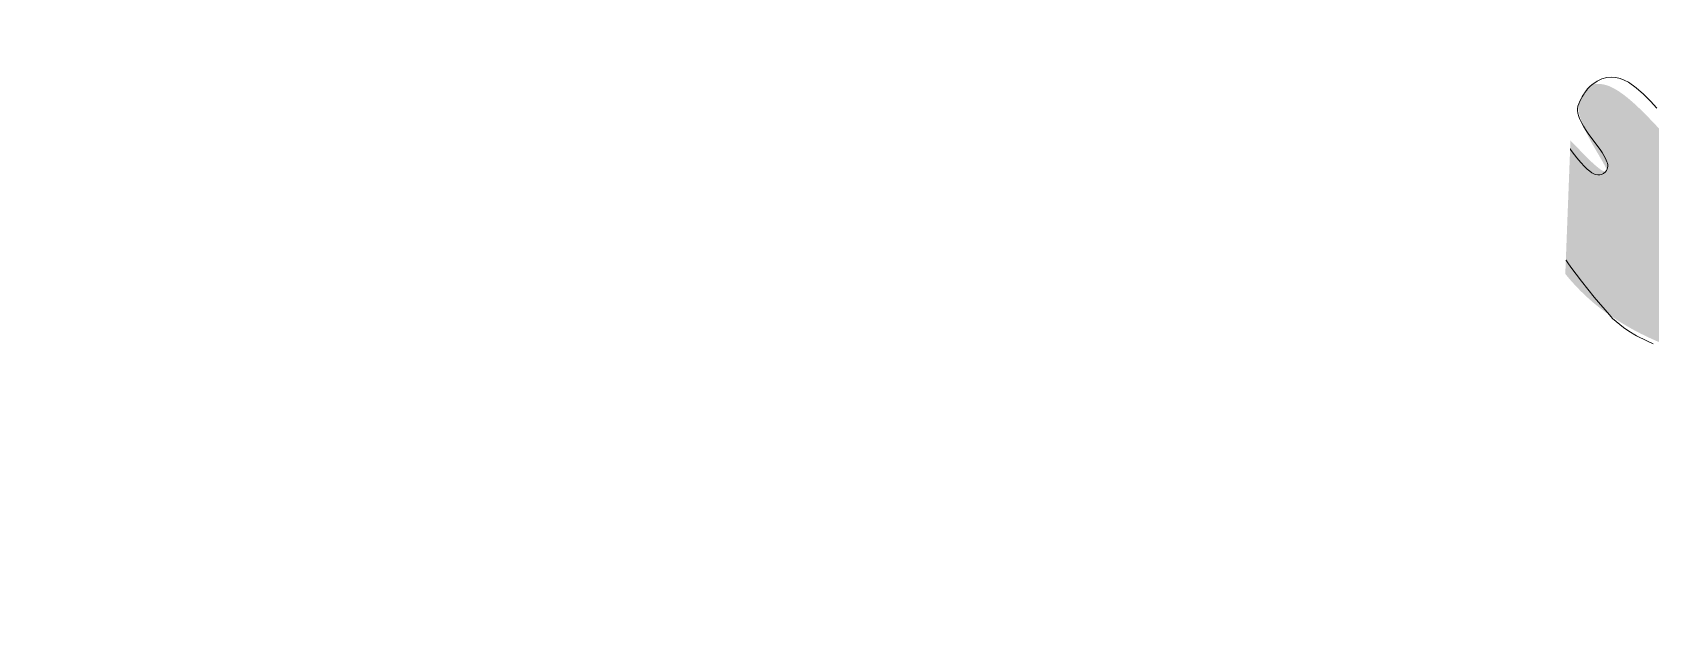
# Model space of a CAD drawing. Header units: millimetres. Extents: x 32078 to 83548, y -4690 to 56252.
# Drawn here: x 79489 to 80125, y 3715 to 3948 of the extents above; entities that cross this region are included whole.
import ezdxf

# ---------------------------------------------------------------- set-up
doc = ezdxf.new("R2010")
doc.units = ezdxf.units.MM
doc.header["$MEASUREMENT"] = 0
for name, color, linetype, lineweight in [('FURN-FREE', 1, 'Continuous', 0), ('PRES-FILL', 7, 'Continuous', 0), ('PRES-PEOP', 42, 'Continuous', 0)]:
    doc.layers.add(name, color=color, linetype=linetype, lineweight=lineweight)

# ---------------------------------------------------------------- blocks, each defined once
blk = doc.blocks.new('*U121')
at = {"layer": 'PRES-FILL', "linetype": 'ByBlock', "lineweight": -2}
h = blk.add_hatch(color=0, dxfattribs=at)
edge = h.paths.add_edge_path(flags=16)
edge.add_spline(control_points=[(-87.07831214771431, -291.074455210568), (-88.89239608471689, -288.4548494400733), (-89.38684500839736, -283.2889002702796), (-89.4902516683942, -277.4036297992643)], knot_values=[0, 0, 0, 0, 1, 1, 1, 1], degree=3, periodic=0)
edge.add_spline(control_points=[(-89.4902516683942, -277.4036297992643), (-94.07544578360103, -264.297846913767), (-102.2647964179341, -248.1244687475628), (-94.97166972406558, -247.5728208029395), (-87.95137615264684, -247.0418098000227), (-89.72454525636567, -264.0690811901732), (-89.4902516683942, -277.4036297992643)], knot_values=[0, 0, 0, 0, 0.5095306753181346, 0.5095306753181346, 0.5095306753181346, 1, 1, 1, 1], degree=3, periodic=0)
edge.add_spline(control_points=[(-89.4902516683942, -277.4036297992643), (-87.52906642857124, -283.0092524417923), (-86.22724547806138, -288.0536722698744), (-87.07831214771431, -291.074455210568)], knot_values=[0, 0, 0, 0, 1, 1, 1, 1], degree=3, periodic=0)
edge.add_spline(control_points=[(-87.07831214771431, -291.074455210568), (-85.95999222937098, -292.6893514408293), (-84.34017201393726, -293.3365619410324), (-82.00130538469239, -292.5880610099775), (-63.59383381524822, -286.6971694839522), (-44.85866232329863, -280.6748171649087), (-26.44999149462092, -274.1039725800074), (-3.977330236477428, -266.0825154139457), (18.35495155211538, -258.1142490278435), (40.76494914462091, -249.8098054021902), (62.09082103249966, -241.9071048271435), (84.02545566084154, -234.3002088238209), (102.036338375372, -220.2868875461572), (117.4488240068895, -208.2952424799078), (129.9151441368595, -193.2241611071513), (142.6432244093739, -178.5923170648311), (163.0005941387935, -155.1900558744019), (182.8546414146113, -131.3060623629208), (203.2343677893368, -107.9247166533969), (213.1979345754662, -96.49367016924225), (224.2374659781781, -86.03110257816297), (234.336419344676, -74.70105654421786), (246.7178919629514, -60.8102453242609), (254.7748833751684, -44.37492258181737), (259.7027346673858, -25.00474835186469), (268.8092894337606, 10.790883861162), (269.3557246566488, 46.90065336134285), (252.6851600430236, 77.86553913385433), (241.2536237630557, 99.09914599222975), (227.3397290832945, 117.7993371364064), (211.966218272064, 135.6688070436285), (198.2174307192763, 151.6497725143636), (184.4468728898064, 167.5986870605047), (170.5998475073284, 183.493856690744), (153.87051506016, 202.6976618187982), (137.0851828110317, 221.9010084819674), (119.8497930294398, 240.5959913312327), (106.8232585273217, 254.725688552513), (88.3860189729603, 262.3861756959013), (71.07116077229148, 271.4910562303485), (49.31172820177744, 282.9330808634259), (28.25311481849349, 292.6512301065959), (3.265834411577089, 297.327335357113), (-21.50146026014409, 301.9622726039452), (-44.73838342509407, 298.5593976669188), (-68.35236469296797, 290.7234910957632), (-91.13489496562397, 283.1634876956887), (-111.8712580557476, 273.757788462317), (-130.4584782136517, 259.7759117501773), (-157.4580053185928, 239.4660399102067), (-182.7918153615465, 217.5136692575179), (-207.6003872519213, 194.9019255928797), (-226.2076064091088, 177.9423975816535), (-243.9963418850384, 159.9594654293687), (-260.3465887236234, 140.7443127180013), (-265.3696622714924, 134.841091423732), (-270.0630620164884, 127.4894450132851), (-269.8281436665711, 119.5425549639112), (-269.0001458406769, 91.53279035794549), (-265.0361819725513, 65.12352676320006), (-263.1618364924361, 37.95410509096109), (-261.1843437510834, 9.289520726684714), (-260.2340487209731, -19.56111516155215), (-257.9202655614936, -48.25189084419253), (-257.6397211215808, -51.73062547015434), (-254.9934591090132, -54.59069810861547), (-254.183716304964, -58.03427320504125), (-253.3515663618309, -61.57313863994932), (-253.2291796873178, -65.17489315882995), (-253.4760670082032, -68.77246832678065), (-254.4084206014377, -82.35847235090478), (-267.5626279749558, -92.2012533899615), (-268.1809031531739, -106.6588880038762), (-268.9817591903266, -125.38596030396), (-262.4752963332285, -142.6908594273409), (-255.5529541847645, -157.7631315541803), (-248.2408484707412, -173.6840503382045), (-230.6169023986295, -188.9544215020287), (-215.0945164613804, -195.9084356161984), (-194.623504809002, -205.0794293369763), (-227.5421476998308, -119.8030906882996), (-210.4050449188508, -122.7259414140135), (-200.6489644700923, -124.3899080240517), (-194.866563146832, -152.8433226549896), (-181.9270150395751, -153.2528445356293), (-179.8478432335833, -153.318647942433), (-175.6591534205218, -153.301155687579), (-175.5916423200542, -151.0476115536221), (-174.6981617055717, -121.2229162775111), (-175.9042505497491, -84.15658467015601), (-191.9475750214333, -63.78702212474309), (-196.1806730426179, -58.41242815859005), (-202.3631110610149, -54.47162794200267), (-209.6942834992806, -51.72211669212993)], knot_values=[0, 0, 0, 0, 0.004098381531734696, 0.004098381531734696, 0.004098381531734696, 0.03635368013720219, 0.03635368013720219, 0.03635368013720219, 0.07572982011414187, 0.07572982011414187, 0.07572982011414187, 0.1132010653974124, 0.1132010653974124, 0.1132010653974124, 0.14526640270913, 0.14526640270913, 0.14526640270913, 0.1965519000639748, 0.1965519000639748, 0.1965519000639748, 0.2216251747810174, 0.2216251747810174, 0.2216251747810174, 0.25236539637566, 0.25236539637566, 0.25236539637566, 0.3091726121130702, 0.3091726121130702, 0.3091726121130702, 0.3481271264153437, 0.3481271264153437, 0.3481271264153437, 0.3829647993414165, 0.3829647993414165, 0.3829647993414165, 0.4250540564899624, 0.4250540564899624, 0.4250540564899624, 0.4568651827461615, 0.4568651827461615, 0.4568651827461615, 0.4968419500255261, 0.4968419500255261, 0.4968419500255261, 0.5364667654958765, 0.5364667654958765, 0.5364667654958765, 0.5746963866582342, 0.5746963866582342, 0.5746963866582342, 0.630228181300859, 0.630228181300859, 0.630228181300859, 0.6718787961638446, 0.6718787961638446, 0.6718787961638446, 0.6846745725113127, 0.6846745725113127, 0.6846745725113127, 0.7297748169105458, 0.7297748169105458, 0.7297748169105458, 0.7773569765908894, 0.7773569765908894, 0.7773569765908894, 0.78312627708974, 0.78312627708974, 0.78312627708974, 0.7890552252170661, 0.7890552252170661, 0.7890552252170661, 0.8114455046014806, 0.8114455046014806, 0.8114455046014806, 0.8404477855449914, 0.8404477855449914, 0.8404477855449914, 0.8710830444871903, 0.8710830444871903, 0.8710830444871903, 0.9114849997865957, 0.9114849997865957, 0.9114849997865957, 0.9344856628054873, 0.9344856628054873, 0.9344856628054873, 0.9381814897131244, 0.9381814897131244, 0.9381814897131244, 0.9870941822375215, 0.9870941822375215, 0.9870941822375215, 1, 1, 1, 1], degree=3, periodic=0)
edge.add_line((-209.6942834992806, -51.72211669212993), (-193.9554313921399, -0.02416496867954265))
edge.add_spline(control_points=[(-193.9554313921399, -0.02416496867954265), (-187.0334699935629, 22.71264097995299), (-179.5682325628295, 45.27655141684227), (-171.5461613383959, 67.66414764717774), (-163.0286974003247, 91.4342611524844), (-139.597424702326, 107.5570674201881), (-118.7270846086176, 121.8980210750233), (-107.4085535302584, 129.6754951798503), (-96.13803730570362, 136.5337036815545), (-80.505380870105, 136.8893178527214), (-68.37265735137044, 137.1653149897102), (-58.48686090830597, 133.788806689874), (-50.14550819517171, 127.2132180820699)], knot_values=[0, 0, 0, 0, 0.3242048070790112, 0.3242048070790112, 0.3242048070790112, 0.6684304659642469, 0.6684304659642469, 0.6684304659642469, 0.8551130404015013, 0.8551130404015013, 0.8551130404015013, 1, 1, 1, 1], degree=3, periodic=0)
edge.add_line((-50.14550819517171, 127.2132180820699), (-43.44551937066717, 121.9315363570713))
edge.add_spline(control_points=[(-43.44551937066717, 121.9315363570713), (-52.97537610726431, 111.974317400578), (-61.70828375140263, 101.2227619635159), (-66.21967390886857, 86.38209284511686), (-72.00109886941209, 67.36351722246036), (-70.56204819519189, 51.92159684378566), (-65.78859446715796, 32.36011425749894), (-60.91834914841456, 12.40198238466837), (-52.41068678941519, -3.899051625026914), (-40.46282677573618, -16.5962448272403), (-29.76929379775538, -27.96044344349502), (-15.70692158868769, -35.86571801296668), (4.085994196764659, -37.78828460552177), (21.39602580966312, -39.46967853730894), (32.80868237357936, -32.61645050879451), (46.03115763617097, -27.6878752554112), (56.11757800570922, -23.92824017641396), (63.95629683326115, -4.318340353165695), (73.36998533713631, -9.364488506827911), (78.1778326130734, -11.94170461557951), (80.01234252595168, -18.3945593916651), (82.95708621913218, -23.171128274691), (90.37560748163378, -35.20446003899269), (104.8919222977129, -43.48754374751297), (103.9488796295336, -59.94721314535855), (102.6316696437716, -82.93752061139821), (81.87161202238349, -92.7792170114044), (71.79374211268441, -109.5896862432128), (62.75094410454039, -124.673595745051), (56.88481326241163, -143.0784906290573), (45.74386686026992, -155.8284881344371), (27.61782189121004, -176.5724195560615), (-8.658404096204322, -176.6467294013346), (-33.86351756975637, -189.27100827291), (-57.29500610369723, -201.0069461387902), (-80.00715993152699, -218.5647198101869), (-102.9092625649646, -230.2106602262065), (-126.4267073182564, -242.1695080541322), (-170.3451343521738, -203.4649171256387), (-183.9370973616024, -215.0859390001715), (-185.4372476237622, -216.3685557200224), (-186.1864357418526, -221.3471233283999), (-185.6590915353736, -224.0190201072546), (-183.9894642690779, -232.4785265553146), (-161.5987339165295, -243.6861511579191), (-165.3047475051571, -244.3993410344483), (-170.282073989234, -245.3571839500655), (-189.8162513641873, -233.952116057364), (-202.0941385273327, -232.4393783164996), (-206.9790718614095, -231.8375139307173), (-219.1576623974688, -228.455448597073), (-217.4211306994985, -233.8441241850014), (-214.2524660100171, -243.676888008551), (-208.3265807279677, -250.7895085956916), (-201.6973211800214, -257.1143157225961), (-184.8370183137304, -273.2002998294338), (-168.6169997198012, -289.9416467815317), (-141.366924796981, -295.3527005507058), (-121.8067194644536, -299.2367751116544), (-104.2733657352946, -296.6543974041706), (-90.11643816898868, -293.897495961508), (-88.45242821300053, -293.5734488525923), (-87.50048847752623, -292.5729312999538), (-87.07831214771431, -291.074455210568)], knot_values=[0, 0, 0, 0, 0.0445675321191511, 0.0445675321191511, 0.0445675321191511, 0.1016815997639398, 0.1016815997639398, 0.1016815997639398, 0.1599537725823565, 0.1599537725823565, 0.1599537725823565, 0.2121083342373425, 0.2121083342373425, 0.2121083342373425, 0.2577204674264914, 0.2577204674264914, 0.2577204674264914, 0.2925144935189276, 0.2925144935189276, 0.2925144935189276, 0.3102848248294786, 0.3102848248294786, 0.3102848248294786, 0.3550525854241348, 0.3550525854241348, 0.3550525854241348, 0.4175826737119677, 0.4175826737119677, 0.4175826737119677, 0.4736904586800346, 0.4736904586800346, 0.4736904586800346, 0.5649764407445235, 0.5649764407445235, 0.5649764407445235, 0.6498388415546573, 0.6498388415546573, 0.6498388415546573, 0.7369813565731338, 0.7369813565731338, 0.7369813565731338, 0.746599309966639, 0.746599309966639, 0.746599309966639, 0.7770507628045908, 0.7770507628045908, 0.7770507628045908, 0.817948298408715, 0.817948298408715, 0.817948298408715, 0.8342199689575515, 0.8342199689575515, 0.8342199689575515, 0.8639110295738617, 0.8639110295738617, 0.8639110295738617, 0.9394247835290591, 0.9394247835290591, 0.9394247835290591, 0.9936288375354178, 0.9936288375354178, 0.9936288375354178, 1, 1, 1, 1], degree=3, periodic=0)
at = {"layer": 'PRES-PEOP', "color": 0, "linetype": 'ByBlock', "lineweight": -2, "flags": 128}
blk.add_lwpolyline([(-121.0671916426218, -298.8231321716012), (-123.7372456886078, -298.8308599834272), (-128.3718724113569, -298.5860874622813), (-131.7817562010168, -298.1575222069514), (-134.2827342592063, -297.6819039622787), (-137.9146385736531, -296.6961034209962), (-139.6657752347819, -296.0712647041582), (-141.366924796981, -295.3527005507058), (-149.714628178539, -291.321914744658), (-156.7751029058272, -287.5842770543677), (-162.7844618274248, -284.1641291662017), (-172.9681121956528, -277.8720460870172), (-180.367886261316, -272.9223506601847), (-191.1646008000971, -265.1781704331079), (-201.6973211800214, -257.1143157225961), (-203.0988035911432, -255.9910396279083), (-204.4705593000253, -254.8471909746877), (-205.7883273689367, -253.7039694069026), (-208.280631704416, -251.4042146346983), (-210.409227747441, -249.2598701610259), (-212.168709101039, -247.3119147902471), (-213.5870948588999, -245.5723254935074), (-214.7071011564694, -244.0365084240984), (-215.5754331357311, -242.6910529684246), (-216.2370146791945, -241.5184750556873), (-216.7321933470521, -240.500038766324), (-217.0956842101732, -239.6173647982723), (-217.3564843585045, -238.8532842183849), (-217.6746150748659, -237.5392131789704), (-217.789284235143, -236.5768694653962), (-217.8008455360832, -235.8703752876318), (-217.6914618436858, -234.8384739611865), (-217.4211306994985, -233.8441241850014), (-217.2667414063617, -233.4963689742435), (-217.0770199359977, -233.1911716926843), (-216.8573750674404, -232.9240719708978), (-216.6126150925702, -232.6910486905181), (-216.3470082645654, -232.4884780634675), (-215.758032587255, -232.1573853124282), (-215.1245830044936, -231.9155069446206), (-214.4671567788318, -231.7439001552266), (-213.8014384769485, -231.627317061997), (-213.1392724124453, -231.5535126305185), (-212.489450029374, -231.5126793448871), (-211.2094155950617, -231.5009869066853), (-210.0407814766804, -231.5490117323134), (-207.9415468110674, -231.7284599508348), (-206.3698809890047, -231.9118510003755), (-205.2195617831894, -232.0595439648314), (-204.3841533153172, -232.1687231486285), (-203.1919573720807, -232.3189966696373), (-202.0941385273327, -232.4393783164996), (-200.9035262573743, -232.6057656154517), (-199.7083292889874, -232.8645877193558), (-198.5152876711654, -233.1992381072123), (-196.1196532023168, -234.0549604059997), (-193.7936973643664, -235.065897762579), (-191.5636696574802, -236.157021980951), (-187.3204914368689, -238.4483271342033), (-183.6237443883001, -240.5583099649157), (-180.4704047031846, -242.3527621809335), (-177.8197385842213, -243.794669267998), (-175.6144646627072, -244.8988052856221), (-173.7929331745254, -245.7045534742865), (-172.2957497667958, -246.2601632212172), (-171.0690325933829, -246.6140780832429), (-170.0656863472104, -246.8105504164705), (-169.245556862923, -246.8877842078364), (-168.5749963235285, -246.8775098325859), (-167.5142876866739, -246.6710832548124), (-166.8191349479166, -246.3470141208163), (-166.357700927183, -246.002117583972), (-165.7670630432112, -245.3111404188312), (-165.3047475051571, -244.3993410344483), (-165.1257748689386, -243.7504768529616), (-165.0882216385653, -243.1362959863036), (-165.1715276550822, -242.5535863870027), (-165.3574755112495, -241.9994801426728), (-165.6299484849733, -241.4714174746114), (-165.974712263167, -240.9671143461528), (-166.3792181838653, -240.4845333301855), (-167.3413451034721, -239.5631863358503), (-168.4296857342124, -238.7114129790862), (-169.5861613750894, -237.9190059107132), (-170.7672636700154, -237.1778809989555), (-173.1615662683034, -235.7812028328917), (-177.5577136026404, -233.257716116379), (-179.1520353419328, -232.265946404681), (-180.4750883873203, -231.3701944043714), (-181.5564121978678, -230.5616211218876), (-182.4298883712909, -229.8328694888041), (-183.1290007426142, -229.1774215803816), (-183.6844354849018, -228.5892652726179), (-184.5138446116907, -227.5245317285662), (-185.0026877501223, -226.6941135402521), (-185.2864816613292, -226.0521128892069), (-185.5671921642788, -225.0563856087392), (-185.6590915353736, -224.0190201072546), (-185.636885373533, -222.9138570260911), (-185.5893712037359, -221.9247850946049), (-185.5206302905863, -221.0488539992366), (-185.4358883250097, -220.2786626888919), (-185.3403674355941, -219.6047417251029), (-185.2387209352164, -219.0169799909563), (-185.0159499829897, -217.9975785673669), (-184.8076159871562, -217.2449424493534), (-184.6260506882536, -216.6895468309303), (-184.3098586522101, -215.8746141444353), (-183.9370973616024, -215.0859390001715), (-182.6434895953862, -212.9924059030673), (-181.2250656468968, -211.3695850544536), (-179.7039819549973, -210.1553545824645), (-178.0998444449215, -209.2944929632285), (-176.4299693216308, -208.7379727628504), (-174.7096185056434, -208.4423234898932), (-172.9522121139162, -208.369056973097), (-171.1695201637631, -208.4841492967098), (-167.5089717114606, -209.1781301480514), (-163.8555814403517, -210.3211244526319), (-160.2618400999054, -211.7529231570952), (-156.7659529218945, -213.3520977771332)], dxfattribs=at)

msp = doc.modelspace()

# ---------------------------------------------------------------- block references
at = {"layer": 'PRES-FILL', "xscale": 1.000009635247656, "yscale": 1.000009635247656, "zscale": 1.000009635247656, "rotation": 336.398001993927}
msp.add_blockref('*U121', (80357.05306639818, 4050.596379808262), dxfattribs=at)

# ---------------------------------------------------------------- next in the draw order: wipeouts: each hides what was drawn before it
msp.add_wipeout([(78674.19263407553, 4456.478411408216), (78645.22997658924, 3707.0394748116287), (80084.15365444482, 3651.43113689965), (80113.11631193112, 4400.870073496239)]).dxf.layer = 'FURN-FREE'

doc.saveas('drawing.dxf')
